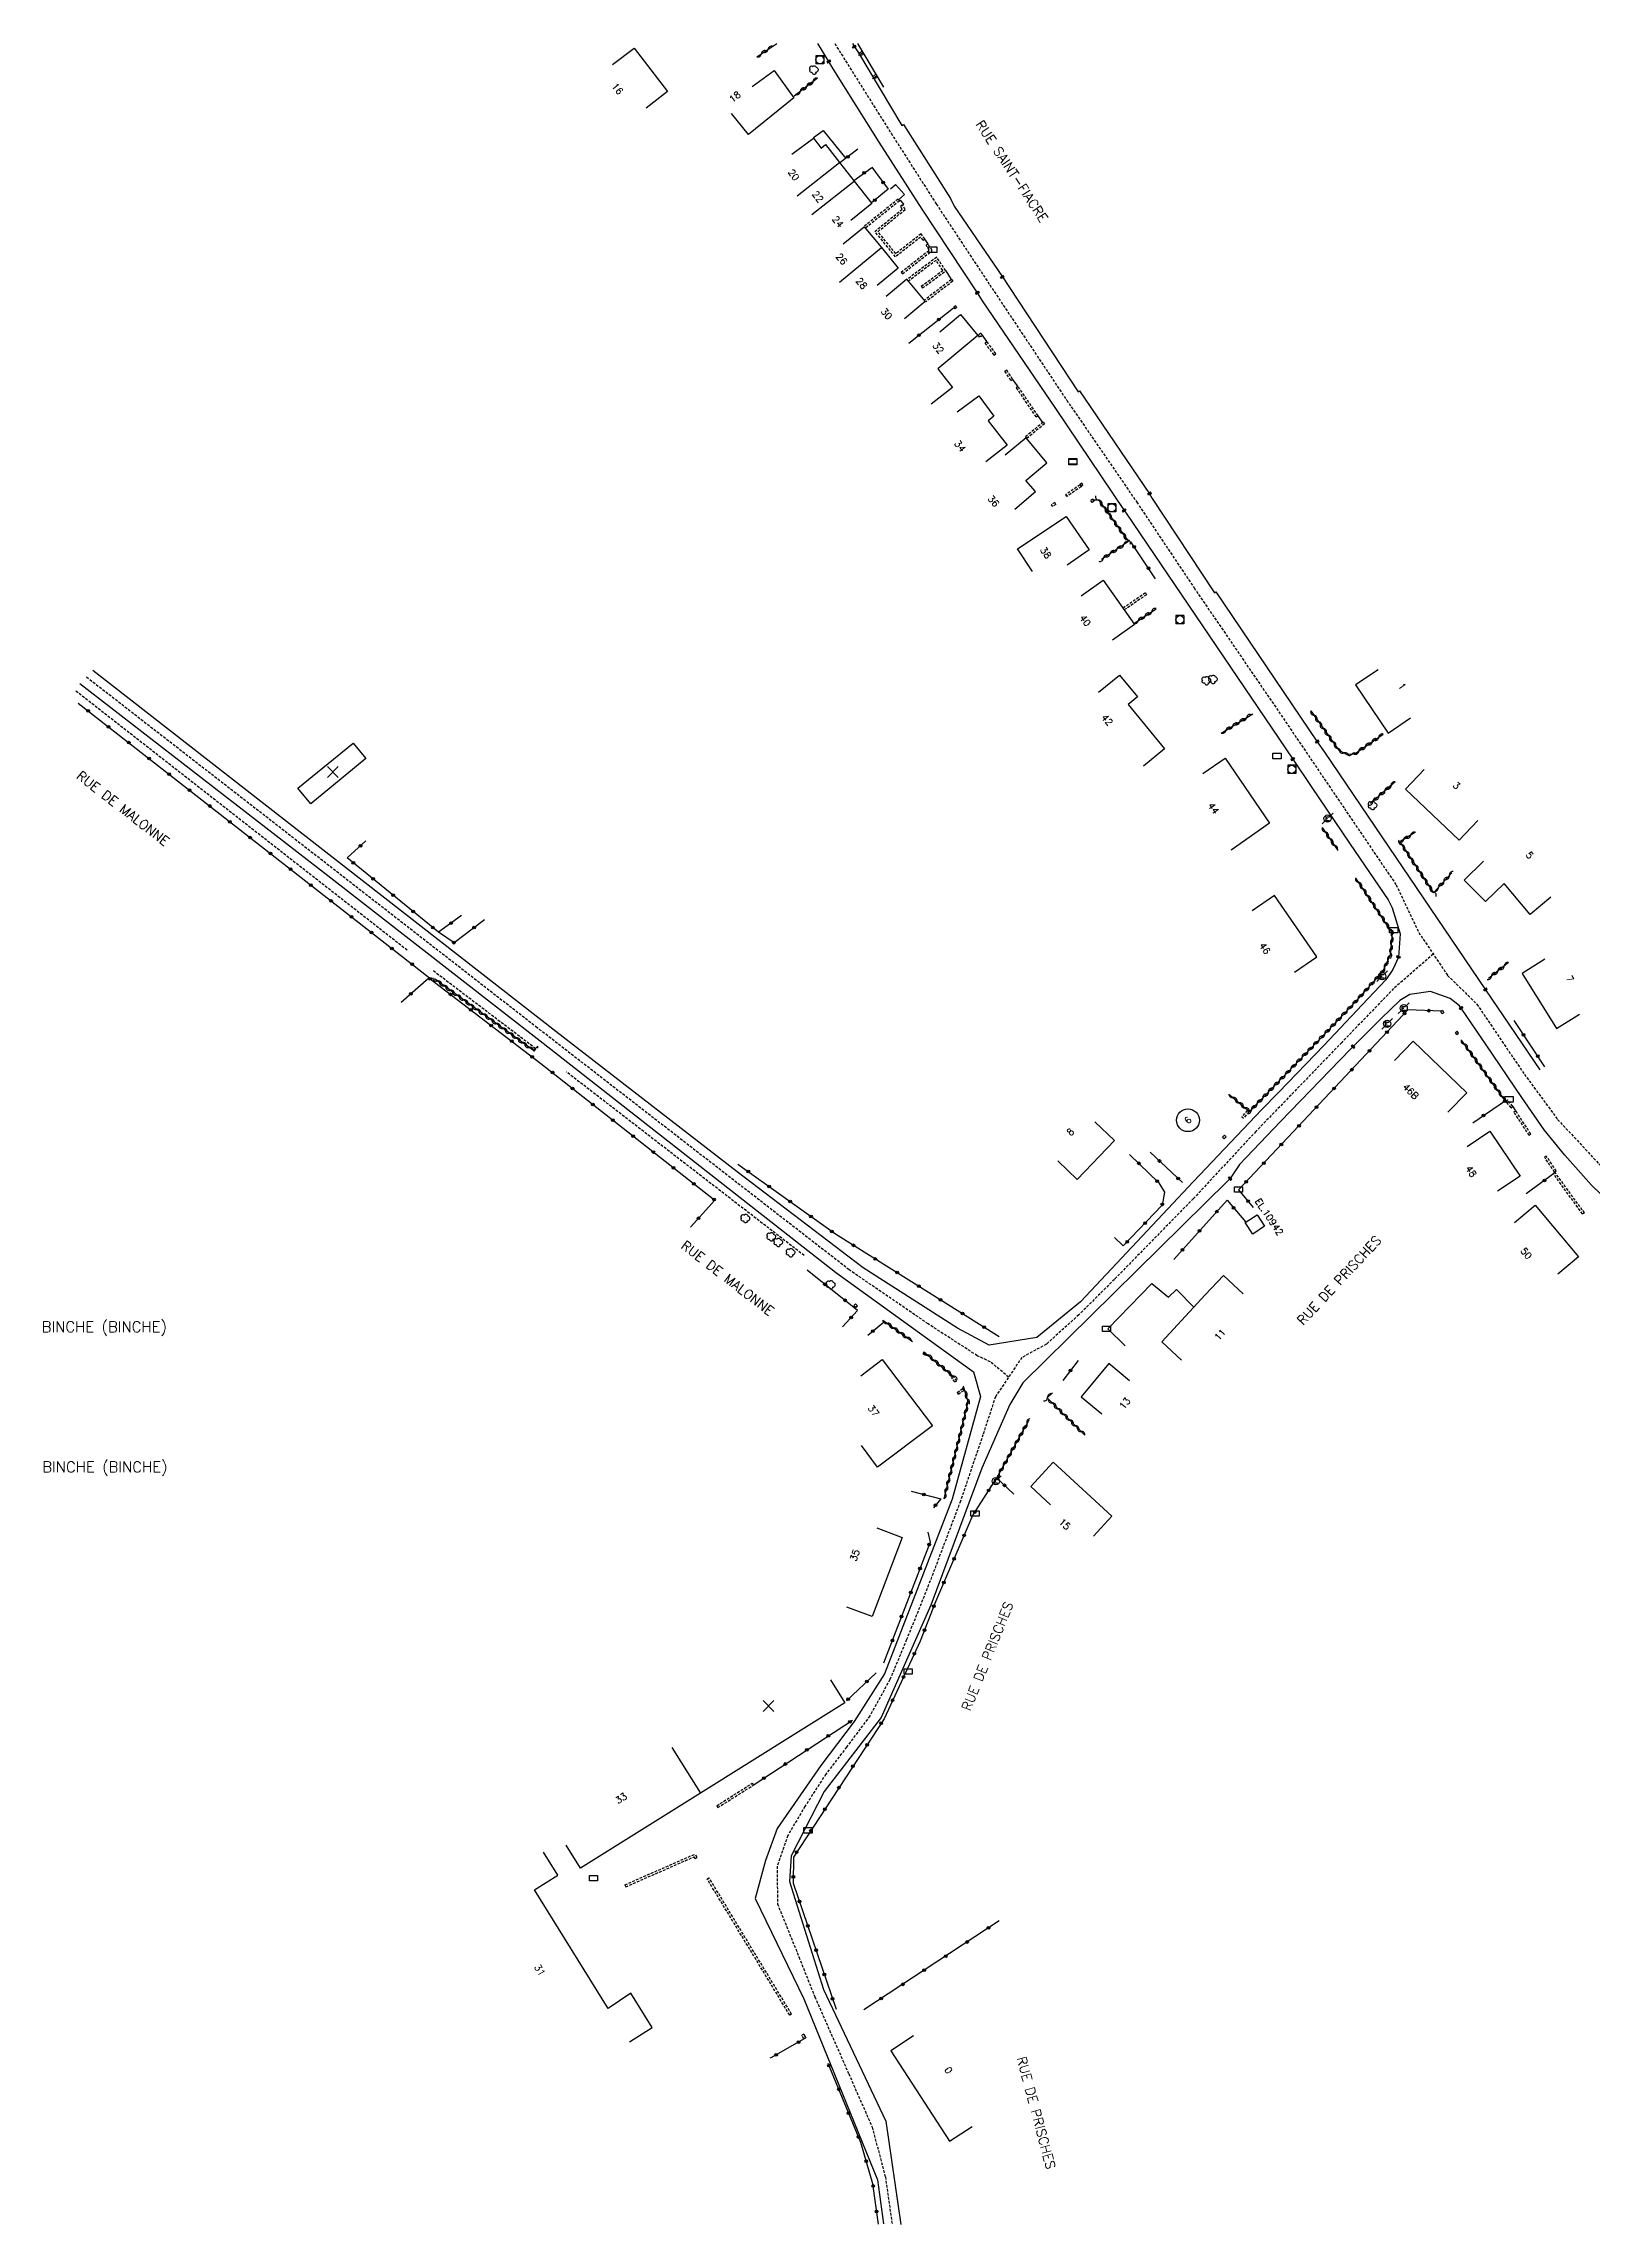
# Model space of a CAD drawing. Header units: millimetres. Extents: x 137000 to 138001, y 120999 to 122000.
# Drawn here: x 137012.8 to 137299.1, y 121596.8 to 122000 of the extents above; entities that cross this region are included whole.
import ezdxf
from ezdxf.enums import TextEntityAlignment as Align

# ---------------------------------------------------------------- set-up
doc = ezdxf.new("R2010")
doc.units = ezdxf.units.MM
doc.linetypes.add('DASHED', pattern=[0.75, 0.5, -0.25])
doc.layers.get('0').update_dxf_attribs({"linetype": 'CONTINUOUS'})
for name, color, linetype in [('W0001', 6, 'DASHED'), ('W0008', 7, 'CONTINUOUS'), ('W0100', 7, 'CONTINUOUS'), ('W0105', 7, 'CONTINUOUS'), ('W0112', 1, 'DASHED'), ('W0211', 2, 'CONTINUOUS'), ('W0220', 5, 'DASHED'), ('W0300', 7, 'CONTINUOUS'), ('W0310', 3, 'CONTINUOUS'), ('W0322', 7, 'CONTINUOUS'), ('W0400', 7, 'CONTINUOUS'), ('W0420', 7, 'CONTINUOUS'), ('W0471', 7, 'CONTINUOUS'), ('W0980', 7, 'CONTINUOUS'), ('W0984', 7, 'CONTINUOUS'), ('W0989', 7, 'CONTINUOUS'), ('W0991', 7, 'CONTINUOUS'), ('W1102', 7, 'CONTINUOUS'), ('W1471', 7, 'CONTINUOUS')]:
    doc.layers.add(name, color=color, linetype=linetype)
doc.styles.get("Standard").update_dxf_attribs({"font": 'romans.shx', "width": 0.85})

# ---------------------------------------------------------------- blocks, each defined once
blk = doc.blocks.new('T1471')
at = {"color": 0, "linetype": 'Continuous', "flags": 128}
blk.add_lwpolyline([(-0.75, -0.5), (-0.75, 0.5), (0.75, 0.5), (0.75, -0.5), (-0.75, -0.5)], dxfattribs=at)
blk = doc.blocks.new('t991o')
at = {"color": 0, "linetype": 'Continuous'}
for p, q in [((-1, 1), (1, -1)), ((-1, -1), (1, 1))]:
    blk.add_line(p, q, dxfattribs=at)
blk = doc.blocks.new('T471')
for p, q in [((-0.333334, 0.333334), (-0.333334, -0.333334)), ((-0.333334, 0.333334), (0.333334, 0.333334)), ((-0.333334, 0), (0, 0)), ((0.500001, 0.500001), (1.000002, 1.000002)), ((-0.500001, -0.500001), (-1.000002, -1.000002)), ((-0.333334, -0.333334), (0.333334, -0.333334))]:
    blk.add_line(p, q)
blk.add_ellipse((0, 0), major_axis=(0.471405, 0.471405), ratio=1, start_param=5.4977871438, end_param=11.780972451)
blk = doc.blocks.new('T300')
for p, q in [((-0.8, 0.51), (-0.86, 0.34)), ((-0.86, 0.34), (-0.86, 0.17)), ((-0.86, 0.17), (-0.74, 0.06)), ((-0.69, 0.63), (-0.8, 0.51)), ((-0.8, -0.06), (-0.74, 0.06)), ((-0.74, 0.06), (-0.69, 0.11)), ((-0.57, 0.69), (-0.69, 0.63)), ((-0.46, 0.69), (-0.57, 0.69)), ((-0.29, 0.63), (-0.46, 0.69)), ((-0.29, 0.63), (-0.17, 0.74)), ((-0.23, 0.57), (-0.29, 0.63)), ((-0.17, 0.74), (-0.06, 0.8)), ((-0.06, 0.8), (0.06, 0.8)), ((0.06, 0.8), (0.23, 0.74)), ((0.23, 0.74), (0.34, 0.63)), ((0.34, 0.63), (0.4, 0.51)), ((0.46, 0.46), (0.34, 0.46)), ((0.4, 0.51), (0.4, 0.46)), ((0.57, 0.4), (0.46, 0.46)), ((0.57, 0.4), (0.69, 0.29)), ((0.69, 0.29), (0.74, 0.17)), ((0.74, 0.06), (0.69, -0.17)), ((0.74, 0.17), (0.74, 0.06)), ((-0.8, -0.17), (-0.8, -0.06)), ((-0.8, -0.23), (-0.8, -0.17)), ((-0.74, -0.34), (-0.8, -0.23)), ((-0.69, -0.4), (-0.74, -0.34)), ((-0.51, -0.46), (-0.69, -0.4)), ((-0.4, -0.46), (-0.51, -0.46)), ((-0.4, -0.46), (-0.34, -0.46)), ((-0.34, -0.46), (-0.34, -0.4)), ((-0.34, -0.51), (-0.34, -0.46)), ((-0.29, -0.63), (-0.34, -0.51)), ((-0.17, -0.74), (-0.29, -0.63)), ((-0.06, -0.8), (-0.17, -0.74)), ((0.06, -0.8), (-0.06, -0.8)), ((0.17, -0.74), (0.06, -0.8)), ((0.23, -0.69), (0.17, -0.74)), ((0.29, -0.46), (0.23, -0.46)), ((0.29, -0.63), (0.23, -0.69)), ((0.46, -0.4), (0.29, -0.46)), ((0.34, -0.51), (0.29, -0.63)), ((0.34, -0.51), (0.34, -0.46)), ((0.57, -0.34), (0.46, -0.4)), ((0.63, -0.29), (0.57, -0.34)), ((0.69, -0.17), (0.63, -0.29))]:
    blk.add_line(p, q)
blk = doc.blocks.new('T400')
for p, q in [((-0.15, 0.3), (0.15, 0.3)), ((-0.15, -0.25), (-0.15, 0.3)), ((-0.15, 0.15), (0.15, 0.15)), ((-0.15, 0), (0.15, 0)), ((0.15, 0.3), (0.15, -0.25)), ((-0.15, -0.15), (0.15, -0.15)), ((-0.15, -0.25), (-0.15, -0.3)), ((-0.15, -0.3), (0.15, -0.3)), ((0.15, -0.3), (0.15, -0.25))]:
    blk.add_line(p, q)
blk = doc.blocks.new('T420')
for p, q in [((0.75, 0.75), (-0.75, 0.75)), ((-0.75, 0.75), (-0.75, -0.75)), ((0.75, 0.75), (0.75, -0.75)), ((0.75, -0.75), (-0.75, -0.75))]:
    blk.add_line(p, q)
blk.add_ellipse((0, 0), major_axis=(-0.53, 0.53), ratio=1, start_param=3.926991, end_param=10.210176)
blk = doc.blocks.new('t322o')
at = {"color": 0, "linetype": 'Continuous'}
for radius in [0.25, 0.15]:
    blk.add_circle((0, 0), radius, dxfattribs=at)
blk = doc.blocks.new('t310o')
at = {"color": 0, "linetype": 'Continuous'}
for centre, start, end in [((-0.5, 0.38), 216.8699, 323.1304), ((0.5, -0.37), 36.8699, 143.1303)]:
    blk.add_arc(centre, 0.625, start, end, dxfattribs=at)
blk = doc.blocks.new('t211o')
at = {"color": 0, "linetype": 'Continuous'}
for p, q in [((-0.29, 0.5), (-0.29, 0)), ((0, 1), (0, 0)), ((0.29, 0.5), (0.29, 0))]:
    blk.add_line(p, q, dxfattribs=at)

msp = doc.modelspace()

# ---------------------------------------------------------------- linework, layer by layer
at = {"layer": 'W0001'}
for points in [[(137159.03, 122000), (137161.02, 121996.81), (137169.44, 121983.42), (137177.79, 121970.35), (137187.68, 121955.39), (137201.9, 121934.07), (137214.85, 121915.24), (137225.44, 121899.39), (137241.95, 121875.25), (137253.23, 121858.59), (137262.8, 121844.47), (137266.99, 121835.65), (137272.32, 121827.72), (137277.73, 121822.41), (137286.5, 121809.45), (137292.66, 121801.09), (137300.3, 121792.88), (137307.89, 121784.76)], [(137191.16, 121753.45), (137187.8, 121756.28), (137185.37, 121757.41), (137176.27, 121763.3), (137161.67, 121773.31), (137104.01, 121818.05), (137059.58, 121852.63), (137020.65, 121882.89)], [(137269.66, 121831.68), (137262.34, 121825.28), (137252.74, 121815.33), (137236.89, 121798.89), (137225.31, 121786.46), (137210.71, 121771.53), (137204.15, 121764.97), (137198.14, 121759.56), (137193.61, 121757.07), (137188.71, 121749.83), (137186.42, 121742.8), (137182.25, 121730.53), (137176.38, 121715.04), (137172.3, 121704.92), (137169.21, 121697.52), (137165.51, 121690.81), (137161.19, 121685.05), (137157.37, 121680.04), (137153.5, 121674.08), (137150.33, 121668.68), (137148.38, 121663.02), (137148.42, 121656.09), (137152.4, 121646.25), (137155.33, 121638.88), (137161.6, 121624.66), (137165.93, 121614.8), (137168.37, 121605.61), (137169.62, 121596.86)]]:
    msp.add_lwpolyline(points, dxfattribs=at)
at = {"layer": 'W0008'}
for points in [[(137155.82, 122000), (137157.88, 121996.7), (137158.64, 121995.34), (137167.16, 121981.77), (137175.14, 121969.37), (137185.36, 121953.92), (137186.28, 121952.47), (137199.8, 121932.52), (137212.5, 121913.68), (137212.9, 121913.17), (137243.69, 121867.72), (137247.12, 121862.63), (137254.31, 121852.01), (137261.34, 121841.69), (137262.09, 121840.25), (137263.54, 121835.44), (137263.21, 121831.12), (137262.16, 121828.79)], [(137162.28, 122000), (137162.64, 121999.43), (137163.4, 121998.28), (137171.41, 121984.87), (137171.72, 121985.06), (137180.43, 121971.34), (137181.08, 121969.94), (137190.01, 121956.86), (137191.35, 121954.94), (137204.01, 121935.62), (137204.29, 121935.79), (137217.21, 121916.79), (137217.7, 121915.89), (137229.23, 121898.48), (137229.48, 121898.63), (137248.22, 121870.94), (137249.56, 121869.01), (137258.86, 121855.23), (137279.32, 121825.08), (137289.35, 121810.25)], [(137019.45, 121881.69), (137065.28, 121846.19), (137105.14, 121815.21), (137159.18, 121772.85), (137184.69, 121754.44), (137185.99, 121749.86), (137180.71, 121730.87), (137168.23, 121698.57), (137162.62, 121689.79), (137156.44, 121681.68), (137148.37, 121669.99), (137146.22, 121664.07), (137144.29, 121657.06), (137153.31, 121638.5), (137166.94, 121605.04), (137168.01, 121596.91)], [(137262.16, 121828.79), (137260.87, 121826.89), (137256.55, 121822.31), (137249.5, 121814.81), (137241.06, 121806.1), (137237.89, 121802.89), (137225.34, 121789.63), (137204.42, 121767.39), (137196.36, 121760.8), (137187.58, 121759.37), (137181.7, 121762.49), (137164.25, 121773.64), (137140.96, 121791.43), (137107.43, 121817.36), (137021.84, 121884.09)], [(137302.45, 121785.58), (137298.9, 121788.96), (137294.01, 121794.48), (137290.18, 121799.16), (137286.01, 121805.15), (137279.46, 121814.86), (137274.81, 121821.69), (137274.5, 121822.09), (137272.77, 121823.47), (137269.14, 121824.75), (137265.33, 121824.22), (137263.49, 121823.11), (137260.02, 121819.76), (137254.83, 121814.58), (137254.3, 121814.03), (137241.45, 121800.74), (137233.87, 121792.76), (137232.11, 121790.16), (137231.7, 121789.73), (137193.79, 121752.4), (137191.37, 121748.42), (137186.2, 121736.61), (137176.76, 121711.29), (137167.62, 121690.5), (137157.04, 121676.85), (137150.98, 121664.93), (137150.65, 121660.18), (137156.92, 121640.26), (137168.46, 121615.89), (137171.24, 121596.81)]]:
    msp.add_lwpolyline(points, dxfattribs=at)
at = {"layer": 'W0100'}
for points in [[(137117.95, 121996.13), (137121.91, 121999.18), (137128.11, 121991.13), (137124.16, 121988.08)], [(137143.75, 121992.08), (137147.8, 121995.01), (137151.45, 121989.97), (137143.06, 121983.2), (137139.92, 121987.09)], [(137151.09, 121979.53), (137155.1, 121982.52), (137156.48, 121980.68), (137157.29, 121981.32), (137159.9, 121978.04), (137162.62, 121974.57), (137162.62, 121974.57), (137165.9, 121970.42), (137161.98, 121967.32)], [(137160.58, 121962.97), (137164.43, 121966.15), (137167.63, 121962.28), (137170.74, 121958.46), (137166.86, 121955.3)], [(137171.94, 121949.18), (137175.76, 121952.41), (137172.34, 121956.45), (137168.52, 121953.22)], [(137178.42, 121946.74), (137182.29, 121949.91), (137185.45, 121946.05), (137178.06, 121939.88), (137180.78, 121936.41), (137176.84, 121933.32)], [(137181.62, 121931.94), (137185.65, 121934.9), (137188.42, 121931.14), (137187.4, 121930.28), (137190.92, 121925.75), (137186.97, 121922.68)], [(137192.32, 121913.92), (137196.1, 121917.19), (137194.36, 121919.2), (137198.22, 121922.49), (137194.38, 121927.12), (137190.54, 121923.93)], [(137195.55, 121902.43), (137192.79, 121906.6), (137201.77, 121912.55), (137206.07, 121906.43), (137201.98, 121903.56)], [(137204.56, 121897.92), (137208.64, 121900.8), (137214.45, 121892.59), (137210.36, 121889.71)], [(137207.79, 121880.08), (137211.64, 121883.26), (137214.97, 121879.22), (137213.24, 121877.8), (137219.98, 121869.62), (137216.12, 121866.44)], [(137259.45, 121884.25), (137255.3, 121881.45), (137261.3, 121872.54), (137265.45, 121875.34)], [(137062.14, 121859.43), (137059.74, 121862.35), (137069.96, 121870.67), (137072.3, 121867.8), (137062.14, 121859.43)], [(137227.07, 121865.03), (137231.19, 121867.86), (137239.39, 121855.89), (137232.28, 121850.88)], [(137267.99, 121865.78), (137264.54, 121862.16), (137274.43, 121852.74), (137277.88, 121856.35)], [(137291.39, 121842.18), (137287.55, 121838.98), (137282.75, 121844.72), (137279.34, 121841.37), (137275.4, 121845.31), (137278.94, 121848.85)], [(137244.02, 121828.31), (137248.14, 121831.15), (137240.32, 121842.49), (137236.2, 121839.65)], [(137290.3, 121830.72), (137286.07, 121828.06), (137292.45, 121817.91), (137296.68, 121820.57)], [(137262.48, 121811.99), (137265.96, 121815.58), (137275.84, 121806.01), (137272.36, 121802.42)], [(137207.11, 121800.65), (137210.73, 121797.2), (137203.85, 121790), (137200.24, 121793.45)], [(137275.96, 121796.12), (137280.11, 121798.91), (137285.7, 121790.63), (137281.55, 121787.83)], [(137284.69, 121782.04), (137288.52, 121785.25), (137296.53, 121775.68), (137292.7, 121772.47)], [(137236.3, 121779.9), (137234.88, 121782.03), (137237.14, 121783.47), (137238.48, 121781.36), (137236.3, 121779.9)], [(137234.54, 121768.85), (137230.88, 121772.26), (137227.52, 121768.65), (137219.48, 121760.01), (137223.14, 121756.6)], [(137163.82, 121753.67), (137167.8, 121756.69), (137177.07, 121744.47), (137166.95, 121736.83), (137163.94, 121740.82)], [(137213.51, 121752.77), (137209.67, 121755.97), (137204.57, 121749.84), (137208.41, 121746.64)], [(137206.84, 121724.08), (137210.23, 121727.75), (137199.42, 121737.76), (137195.24, 121733.25), (137198.91, 121729.85)], [(137166.82, 121725.6), (137171.49, 121723.82), (137165.91, 121709.17), (137161.24, 121710.95)], [(137158.21, 121697.48), (137160.86, 121693.25), (137134.21, 121676.51), (137112.04, 121662.65), (137109.39, 121666.89)], [(137121.05, 121630.58), (137125.29, 121633.23), (137121.32, 121639.58), (137117.12, 121636.72), (137103.52, 121658.68), (137107.82, 121661.37), (137105.17, 121665.61)], [(137173.56, 121631.64), (137169.36, 121628.92), (137180.22, 121612.18), (137184.42, 121614.9)]]:
    msp.add_lwpolyline(points, dxfattribs=at)
at = {"layer": 'W0105'}
for p, q in [((137165.88, 121977.14), (137166.53, 121976.24)), ((137169.31, 121973.14), (137170.22, 121973.97)), ((137171.9, 121972.11), (137170.22, 121973.97)), ((137170.81, 121971.13), (137171.9, 121972.11)), ((137170.97, 121970.93), (137171.16, 121971.08)), ((137171.76, 121970.32), (137171.16, 121971.08)), ((137171.52, 121970.13), (137171.76, 121970.32)), ((137176.26, 121962.97), (137175.66, 121963.87)), ((137179.57, 121958), (137180.57, 121956.37)), ((137187.13, 121944.92), (137186.34, 121946.07)), ((137192.89, 121936.66), (137191.89, 121937.96)), ((137197.45, 121930.01), (137196.61, 121931.2)), ((137284.9, 121802.69), (137284.35, 121803.52)), ((137225.39, 121766.36), (137222.2, 121769.64)), ((137212.71, 121759.26), (137209.49, 121762.4))]:
    msp.add_line(p, q, dxfattribs=at)
for points in [[(137155.08, 121982.62), (137156.88, 121983.91), (137161.04, 121978.77)], [(137209.49, 121762.4), (137217.63, 121770.74), (137220.73, 121768.21), (137222.2, 121769.64)]]:
    msp.add_lwpolyline(points, dxfattribs=at)
at = {"layer": 'W0112'}
for p, q in [((137170.73, 121971.24), (137164.42, 121966.17)), ((137170.98, 121970.93), (137164.67, 121965.86)), ((137170.73, 121971.24), (137170.98, 121970.93)), ((137175.34, 121963.64), (137175.66, 121963.88)), ((137176.13, 121962.41), (137176.16, 121962.43)), ((137171.3, 121957.75), (137171.54, 121957.44)), ((137175.02, 121955.14), (137179, 121958.08)), ((137175.26, 121954.82), (137179.54, 121957.98)), ((137175.02, 121955.14), (137175.26, 121954.82)), ((137180.59, 121956.38), (137175.61, 121952.59)), ((137180.83, 121956.06), (137175.83, 121952.25)), ((137180.59, 121956.38), (137180.83, 121956.06)), ((137175.72, 121952.38), (137175.83, 121952.25)), ((137181.29, 121950.94), (137181.05, 121951.25)), ((137181.58, 121951.21), (137181.29, 121950.94)), ((137185.47, 121946.08), (137185.69, 121945.74)), ((137186.03, 121945.83), (137186.34, 121946.07)), ((137186.81, 121944.68), (137187.14, 121944.92)), ((137188.47, 121942.42), (137186.81, 121944.68)), ((137188.79, 121942.66), (137187.14, 121944.92)), ((137188.47, 121942.42), (137188.79, 121942.66)), ((137190.46, 121939.46), (137190.8, 121939.67)), ((137191.57, 121937.74), (137190.46, 121939.46)), ((137191.9, 121937.95), (137190.8, 121939.67)), ((137191.57, 121937.74), (137191.9, 121937.95)), ((137192.55, 121936.44), (137192.88, 121936.66)), ((137196.27, 121930.97), (137192.55, 121936.44)), ((137196.6, 121931.19), (137192.88, 121936.66)), ((137197.55, 121930.03), (137194.27, 121927.29)), ((137197.8, 121929.72), (137194.52, 121926.99)), ((137196.27, 121930.97), (137196.6, 121931.19)), ((137197.55, 121930.03), (137197.8, 121929.72)), ((137194.27, 121927.29), (137194.52, 121926.99)), ((137204.36, 121918.41), (137201.68, 121916.6)), ((137204.58, 121918.08), (137201.9, 121916.27)), ((137204.3, 121918.49), (137204.54, 121918.16)), ((137204.36, 121918.41), (137204.58, 121918.08)), ((137204.58, 121918.18), (137204.91, 121918.4)), ((137199.04, 121914.74), (137199.26, 121914.41)), ((137199.86, 121914.81), (137199.26, 121914.41)), ((137201.68, 121916.6), (137201.9, 121916.27)), ((137206.58, 121915.15), (137206.35, 121915.54)), ((137206.96, 121915.39), (137206.58, 121915.15)), ((137216.44, 121898.44), (137212.31, 121895.62)), ((137216.66, 121898.11), (137212.54, 121895.29)), ((137216.44, 121898.44), (137216.66, 121898.11)), ((137271.06, 121821.13), (137271.43, 121821.28)), ((137271.24, 121820.65), (137271.06, 121821.13)), ((137271.62, 121820.79), (137271.24, 121820.65)), ((137271.62, 121820.79), (137271.43, 121821.28)), ((137273.78, 121817.16), (137274.1, 121817.4)), ((137274.02, 121816.83), (137273.78, 121817.16)), ((137274.02, 121816.83), (137274.35, 121817.07)), ((137274.35, 121817.07), (137274.1, 121817.4)), ((137103.32, 121813.77), (137104.04, 121814.6)), ((137103.45, 121813.7), (137103.32, 121813.77)), ((137283.07, 121804.48), (137283.39, 121804.73)), ((137284.04, 121803.26), (137283.07, 121804.48)), ((137284.35, 121803.51), (137283.39, 121804.73)), ((137235.28, 121802.75), (137234.28, 121801.59)), ((137234.28, 121801.59), (137234.58, 121801.33)), ((137235.58, 121802.49), (137234.58, 121801.33)), ((137235.28, 121802.75), (137235.58, 121802.49)), ((137284.04, 121803.26), (137284.35, 121803.51)), ((137284.57, 121802.48), (137284.9, 121802.7)), ((137287.39, 121798.14), (137284.57, 121802.48)), ((137231.04, 121798.17), (137230.7, 121797.78)), ((137231.01, 121797.52), (137230.7, 121797.78)), ((137231.35, 121797.91), (137231.01, 121797.52)), ((137231.04, 121798.17), (137231.35, 121797.91)), ((137290.22, 121794.16), (137290.39, 121793.8)), ((137291.83, 121791.1), (137292.15, 121791.33)), ((137297.24, 121783.62), (137291.83, 121791.1)), ((137292.08, 121791.35), (137292.41, 121791.57)), ((137297.22, 121784.34), (137292.15, 121791.33)), ((137162.57, 121766.7), (137162.83, 121767)), ((137162.57, 121766.7), (137162.96, 121766.34)), ((137162.83, 121767), (137163.23, 121766.64)), ((137162.96, 121766.34), (137163.23, 121766.64)), ((137175.5, 121758.12), (137175.31, 121757.78)), ((137175.31, 121757.78), (137175.68, 121757.57)), ((137175.5, 121758.12), (137175.88, 121757.91)), ((137175.68, 121757.57), (137175.88, 121757.91)), ((137180.95, 121753.57), (137180.63, 121753.32)), ((137181.23, 121752.57), (137180.63, 121753.32)), ((137181.64, 121750.64), (137182.66, 121751.34)), ((137181.64, 121750.64), (137181.86, 121750.31)), ((137181.86, 121750.31), (137182.88, 121751.01)), ((137182.66, 121751.34), (137182.88, 121751.01)), ((137137.2, 121674.21), (137143.76, 121678.37)), ((137137.41, 121673.88), (137143.97, 121678.03)), ((137143.76, 121678.37), (137143.97, 121678.03)), ((137137.2, 121674.21), (137137.41, 121673.88)), ((137120.24, 121659.6), (137133.19, 121665.28)), ((137120.4, 121659.23), (137133.03, 121664.77)), ((137133.24, 121664.44), (137133.03, 121664.77)), ((137133.58, 121664.65), (137133.19, 121665.28)), ((137133.24, 121664.44), (137133.58, 121664.65)), ((137120.24, 121659.6), (137120.4, 121659.23)), ((137135.41, 121660.71), (137135.76, 121660.91)), ((137150.69, 121635.47), (137135.41, 121660.71)), ((137151.03, 121635.68), (137135.76, 121660.91)), ((137151.03, 121635.68), (137150.69, 121635.47)), ((137153.33, 121631.09), (137152.91, 121631.79)), ((137153.7, 121631.28), (137153.33, 121631.09))]:
    msp.add_line(p, q, dxfattribs=at)
for points in [[(137175.34, 121963.64), (137174.9, 121964.24), (137170.26, 121960.59), (137166.43, 121965.28), (137171.51, 121969.4), (137171.17, 121969.93)], [(137175.66, 121963.88), (137174.98, 121964.81), (137170.32, 121961.15), (137166.99, 121965.23), (137172.03, 121969.31), (137171.5, 121970.16), (137171.17, 121969.93)], [(137171.3, 121957.75), (137176.48, 121961.83), (137175.93, 121962.75)], [(137171.54, 121957.44), (137177.01, 121961.73), (137176.26, 121962.97), (137175.93, 121962.75)], [(137179.54, 121957.98), (137177.86, 121960.51), (137172.39, 121956.39)], [(137179, 121958.08), (137177.76, 121959.93), (137172.65, 121956.09)], [(137181.58, 121951.21), (137181.35, 121951.52), (137181.05, 121951.25)], [(137186.34, 121946.07), (137186.05, 121946.45), (137185.47, 121946.08)], [(137186.03, 121945.83), (137185.96, 121945.91), (137185.69, 121945.74)], [(137204.91, 121918.4), (137204.67, 121918.75), (137204.3, 121918.49)], [(137204.58, 121918.18), (137204.57, 121918.19), (137204.54, 121918.16)], [(137199.86, 121914.81), (137199.68, 121915.17), (137199.04, 121914.74)], [(137206.96, 121915.39), (137206.74, 121915.79), (137206.35, 121915.54)], [(137103.45, 121813.7), (137104.17, 121814.53), (137104.04, 121814.6)], [(137287.39, 121798.14), (137287.69, 121798.41), (137284.9, 121802.7)], [(137292.41, 121791.57), (137290.56, 121794.32), (137290.22, 121794.16)], [(137292.08, 121791.35), (137290.42, 121793.81), (137290.39, 121793.8)], [(137297.24, 121783.62), (137297.65, 121783.88), (137297.26, 121784.29)], [(137181.23, 121752.57), (137181.6, 121752.74), (137180.95, 121753.57)], [(137153.7, 121631.28), (137153.29, 121631.97), (137152.91, 121631.79)]]:
    msp.add_lwpolyline(points, dxfattribs=at)
at = {"layer": 'W0211'}
msp.add_line((137168.12, 121991.95), (137163.26, 122000), dxfattribs=at)
at = {"layer": 'W0220'}
for p, q in [((137079.97, 121832.38), (137018.65, 121880.35)), ((137103.73, 121814.18), (137084.69, 121828.65)), ((137153.37, 121775.92), (137109.39, 121809.9))]:
    msp.add_line(p, q, dxfattribs=at)
at = {"layer": 'W0310'}
for p, q in [((137144.62, 121997.56), (137148.3, 122000)), ((137155.82, 121993.62), (137151.49, 121990.31)), ((137214.28, 121892.79), (137218.44, 121895.53)), ((137230.47, 121872.53), (137236.28, 121876.08)), ((137262.61, 121863.5), (137258.07, 121859.51)), ((137249.13, 121855.06), (137252.03, 121850.82)), ((137283.57, 121830.09), (137279.89, 121827.18)), ((137103.34, 121813.83), (137085.01, 121827.07)), ((137283.03, 121804.5), (137274.89, 121815.74)), ((137167.89, 121763.96), (137173.4, 121760.03)), ((137175.5, 121758.12), (137180.95, 121753.57)), ((137188.96, 121734.82), (137194.97, 121745.56))]:
    msp.add_line(p, q, dxfattribs=at)
for points in [[(137206.86, 121915.64), (137207.78, 121915.65), (137213.32, 121907.93), (137208.35, 121904.65)], [(137247.02, 121876.63), (137252.12, 121869.45), (137253.44, 121868.68), (137255.03, 121868.6), (137260.39, 121872.31)], [(137266.35, 121854.18), (137263.47, 121852.42), (137269.7, 121843.01), (137273.07, 121846.66)], [(137231.87, 121805.78), (137235.71, 121802.55), (137248.61, 121815.88), (137255.15, 121822.72), (137260.36, 121828.46), (137261.77, 121831.52), (137262.14, 121835.56), (137255.37, 121845.69)], [(137179.22, 121730.98), (137183.7, 121748.91), (137182.91, 121751.52)], [(137205.27, 121742.71), (137198.26, 121749.63), (137199.29, 121750.53)]]:
    msp.add_lwpolyline(points, dxfattribs=at)
at = {"layer": 'W0322'}
for p, q in [((137163.31, 121980.49), (137159.98, 121977.97)), ((137162.56, 121974.69), (137165.86, 121977.12)), ((137172.69, 121944.59), (137180.97, 121951.15)), ((137218.34, 121901.07), (137213.75, 121907.9)), ((137019.15, 121878.08), (137084.08, 121827.28)), ((137090.02, 121838.81), (137085.78, 121835.72)), ((137290.29, 121810.84), (137284.59, 121819.36)), ((137276.98, 121800.48), (137283.04, 121804.61)), ((137217.32, 121795.03), (137223.31, 121789.43)), ((137292.15, 121791.22), (137286.84, 121787.32)), ((137167.9, 121763.44), (137165.11, 121761.15)), ((137204.04, 121756.55), (137201.2, 121752.85)), ((137166.67, 121698.79), (137161.17, 121693.61)), ((137143.92, 121678.03), (137162.27, 121690.04)), ((137189.44, 121652.94), (137164.41, 121636.46))]:
    msp.add_line(p, q, dxfattribs=at)
for points in [[(137166.53, 121976.24), (137168.89, 121973.07), (137165.82, 121970.57)], [(137094.26, 121838.02), (137088.66, 121833.74), (137085.78, 121835.72), (137068.9, 121849.47), (137072.35, 121852.58)], [(137078.84, 121822.76), (137083.99, 121827.28), (137104.7, 121811.42), (137127.64, 121793.36), (137136.88, 121786.15), (137132.32, 121781.16)], [(137271.2, 121821.13), (137264.97, 121821.34), (137243.79, 121798.81), (137233.67, 121788.1), (137236.4, 121784.83)], [(137141.11, 121792.83), (137159.14, 121779.92), (137189.43, 121760.96)], [(137213.51, 121794.63), (137218.96, 121789.38), (137220, 121787.65), (137219.54, 121785.23), (137212.36, 121777.72), (137210.76, 121779.25)], [(137221.69, 121775.22), (137231.55, 121786.19), (137235, 121782.11)], [(137160.44, 121762.73), (137163.24, 121765.8), (137153.91, 121773.24)], [(137192.13, 121731.82), (137188.94, 121734.83), (137184.57, 121727.97), (137177.66, 121711.91), (137174.8, 121704.63), (137168.14, 121690.3), (137151.37, 121664.72), (137151.36, 121659.88), (137159.27, 121636.57)], [(137173.16, 121732.35), (137178.61, 121730.94), (137177.26, 121729.3)], [(137176.24, 121724.81), (137176.65, 121722.93), (137168.05, 121700.57)], [(137153.29, 121631.99), (137153.69, 121631.27), (137147.34, 121627.68), (137147.04, 121627.51)], [(137167.08, 121596.85), (137166.08, 121604.3), (137163.83, 121611.92), (137157.78, 121626.56)]]:
    msp.add_lwpolyline(points, dxfattribs=at)
at = {"layer": 'W1102'}
for p, q in [((137152.04, 121971.86), (137159.9, 121978.04)), ((137154.77, 121968.38), (137162.62, 121974.57)), ((137159.91, 121955.92), (137167.63, 121962.28)), ((137128.91, 121684.99), (137134.21, 121676.51))]:
    msp.add_line(p, q, dxfattribs=at)
msp.add_circle((137224.31, 121800.95), 2.11, dxfattribs=at)

# ---------------------------------------------------------------- block references
at = {"layer": 'W0211', "rotation": 121.1119163237222}
for p in [(137164.24, 121998.37), (137166.83, 121994.09)]:
    msp.add_blockref('t211o', p, dxfattribs=at)
at = {"layer": 'W0300'}
for p in [(137155.21, 121995.12), (137227.77, 121882.2), (137228.97, 121882.45), (137258.47, 121859.11), (137142.54, 121782.76), (137147.31, 121779.38), (137148.59, 121778.36), (137150.9, 121776.44), (137158.32, 121770.51)]:
    msp.add_blockref('T300', p, dxfattribs=at)
at = {"layer": 'W0310'}
for p, rotation in [((137145.45, 121998.11), 33.60008554183936), ((137146.7, 121998.94), 33.60008554183936), ((137155.03, 121993.01), 217.4283831604328), ((137152.64, 121991.19), 217.4283831604328), ((137153.83, 121992.1), 217.4283831604328), ((137207.83, 121915.58), 305.6546683036401), ((137208.7, 121914.37), 305.6546683036401), ((137209.58, 121913.15), 305.6546683036401), ((137210.45, 121911.93), 305.6546683036401), ((137211.32, 121910.71), 305.6546683036401), ((137212.2, 121909.49), 305.6546683036401), ((137213.07, 121908.27), 305.6546683036401), ((137208.67, 121904.86), 213.369431237472), ((137209.92, 121905.68), 213.369431237472), ((137211.17, 121906.51), 213.369431237472), ((137212.42, 121907.33), 213.369431237472), ((137215.12, 121893.34), 33.40295315885972), ((137216.37, 121894.17), 33.40295315885972), ((137217.62, 121894.99), 33.40295315885972), ((137247.6, 121875.81), 305.3517091759959), ((137231.33, 121873.05), 31.38417275554202), ((137232.61, 121873.84), 31.38417275554202), ((137233.89, 121874.62), 31.38417275554202), ((137235.17, 121875.4), 31.38417275554202), ((137248.47, 121874.59), 305.3517091759959), ((137249.33, 121873.37), 305.3517091759959), ((137250.2, 121872.14), 305.3517091759959), ((137259.61, 121871.77), 34.66896475597036), ((137251.07, 121870.92), 305.3517091759959), ((137251.94, 121869.7), 305.3517091759959), ((137253.15, 121868.85), 329.9296793503993), ((137254.6, 121868.62), 357.2650086158033), ((137255.91, 121869.21), 34.66896475597036), ((137257.14, 121870.06), 34.66896475597036), ((137258.38, 121870.92), 34.66896475597036), ((137258.48, 121859.87), 221.2964858971529), ((137259.6, 121860.86), 221.2964858971529), ((137260.73, 121861.85), 221.2964858971529), ((137261.86, 121862.84), 221.2964858971529), ((137249.69, 121854.23), 304.4040215695559), ((137250.54, 121852.99), 304.4040215695559), ((137251.39, 121851.76), 304.4040215695559), ((137263.82, 121851.9), 303.5196494861926), ((137264.22, 121852.87), 211.3803279646274), ((137265.5, 121853.65), 211.3803279646274), ((137264.65, 121850.65), 303.5196494861926), ((137265.48, 121849.4), 303.5196494861926), ((137266.3, 121848.15), 303.5196494861926), ((137255.87, 121844.95), 123.7670997176603), ((137256.7, 121843.7), 123.7670997176603), ((137267.13, 121846.89), 303.5196494861926), ((137267.96, 121845.64), 303.5196494861926), ((137268.79, 121844.39), 303.5196494861926), ((137270.61, 121844), 47.36910506834664), ((137271.63, 121845.1), 47.36910506834664), ((137272.64, 121846.2), 47.36910506834664), ((137257.54, 121842.45), 123.7670997176603), ((137258.37, 121841.2), 123.7670997176603), ((137259.2, 121839.96), 123.7670997176603), ((137269.62, 121843.14), 303.5196494861926), ((137260.04, 121838.71), 123.7670997176603), ((137260.87, 121837.46), 123.7670997176603), ((137261.7, 121836.22), 123.7670997176603), ((137261.8, 121831.86), 84.80057092306832), ((137261.94, 121833.36), 84.80057092306832), ((137262.08, 121834.85), 84.80057092306832), ((137259.83, 121827.88), 47.8057273632782), ((137260.66, 121829.11), 65.24746301345509), ((137261.29, 121830.47), 65.24746301345509), ((137280.43, 121827.61), 218.3734646630265), ((137281.61, 121828.54), 218.3734646630265), ((137282.79, 121829.47), 218.3734646630265), ((137085.51, 121826.71), 144.1507393012334), ((137086.73, 121825.83), 144.1507393012334), ((137087.94, 121824.96), 144.1507393012334), ((137089.16, 121824.08), 144.1507393012334), ((137255.8, 121823.43), 47.8057273632782), ((137256.81, 121824.54), 47.8057273632782), ((137257.82, 121825.66), 47.8057273632782), ((137258.83, 121826.77), 47.8057273632782), ((137090.38, 121823.2), 144.1507393012334), ((137091.59, 121822.32), 144.1507393012334), ((137092.81, 121821.44), 144.1507393012334), ((137094.02, 121820.56), 144.1507393012334), ((137095.24, 121819.68), 144.1507393012334), ((137252.71, 121820.16), 46.27110197875196), ((137253.75, 121821.25), 46.27110197875196), ((137254.79, 121822.33), 46.27110197875196), ((137096.45, 121818.81), 144.1507393012334), ((137097.67, 121817.93), 144.1507393012334), ((137098.89, 121817.05), 144.1507393012334), ((137100.1, 121816.17), 144.1507393012334), ((137248.56, 121815.83), 45.94164009254089), ((137249.6, 121816.91), 46.27110197875196), ((137250.64, 121818), 46.27110197875196), ((137251.67, 121819.08), 46.27110197875196), ((137101.32, 121815.29), 144.1507393012334), ((137102.53, 121814.41), 144.1507393012334), ((137244.39, 121811.52), 45.94164009254089), ((137245.43, 121812.6), 45.94164009254089), ((137246.48, 121813.67), 45.94164009254089), ((137247.52, 121814.75), 45.94164009254089), ((137275.41, 121815.03), 125.8916901999908), ((137276.29, 121813.81), 125.8916901999908), ((137277.16, 121812.6), 125.8916901999908), ((137278.04, 121811.38), 125.8916901999908), ((137240.22, 121807.21), 45.94164009254089), ((137241.26, 121808.28), 45.94164009254089), ((137242.31, 121809.36), 45.94164009254089), ((137243.35, 121810.44), 45.94164009254089), ((137278.92, 121810.17), 125.8916901999908), ((137279.8, 121808.95), 125.8916901999908), ((137280.68, 121807.74), 125.8916901999908), ((137232.64, 121805.14), 319.8874919980461), ((137233.79, 121804.17), 319.8874919980461), ((137234.93, 121803.21), 319.8874919980461), ((137237.09, 121803.97), 45.94164009254089), ((137238.13, 121805.05), 45.94164009254089), ((137239.18, 121806.13), 45.94164009254089), ((137281.56, 121806.52), 125.8916901999908), ((137282.44, 121805.31), 125.8916901999908), ((137236.05, 121802.89), 45.94164009254089), ((137168.7, 121763.38), 324.5321377725293), ((137169.92, 121762.51), 324.5321377725293), ((137171.14, 121761.64), 324.5321377725293), ((137172.36, 121760.77), 324.5321377725293), ((137176.27, 121757.48), 320.1170203679656), ((137177.42, 121756.52), 320.1170203679656), ((137178.57, 121755.56), 320.1170203679656), ((137179.72, 121754.6), 320.1170203679656), ((137180.88, 121753.63), 320.1170203679656), ((137183.12, 121750.85), 106.8846985790785), ((137183.47, 121747.96), 75.96983923003272), ((137183.55, 121749.41), 106.8846985790785), ((137198.36, 121749.73), 41.23316116938832), ((137199.22, 121748.68), 135.3699639507099), ((137200.29, 121747.62), 135.3699639507099), ((137182.38, 121743.6), 75.96983923003272), ((137182.74, 121745.05), 75.96983923003272), ((137183.1, 121746.51), 75.96983923003272), ((137193.84, 121743.55), 60.77127726848422), ((137194.57, 121744.86), 60.77127726848422), ((137201.36, 121746.57), 135.3699639507099), ((137202.43, 121745.52), 135.3699639507099), ((137203.49, 121744.46), 135.3699639507099), ((137204.56, 121743.41), 135.3699639507099), ((137181.29, 121739.23), 75.96983923003272), ((137181.65, 121740.68), 75.96983923003272), ((137182.01, 121742.14), 75.96983923003272), ((137191.64, 121739.62), 60.77127726848422), ((137192.38, 121740.93), 60.77127726848422), ((137193.11, 121742.24), 60.77127726848422), ((137180.19, 121734.86), 75.96983923003272), ((137180.56, 121736.32), 75.96983923003272), ((137180.92, 121737.77), 75.96983923003272), ((137189.45, 121735.69), 60.77127726848422), ((137190.18, 121737), 60.77127726848422), ((137190.91, 121738.31), 60.77127726848422), ((137179.47, 121731.95), 75.96983923003272), ((137179.83, 121733.41), 75.96983923003272)]:
    msp.add_blockref('t310o', p, dxfattribs=dict(at, rotation=rotation))
at = {"layer": 'W0322'}
for p, rotation in [((137161.42, 121979.06), 217.116906683743), ((137164.47, 121976.1), 36.42038046511305), ((137167.95, 121974.34), 306.6116826619453), ((137166.42, 121971.07), 219.1345353135997), ((137178.28, 121949.02), 38.3624648952932), ((137174.56, 121946.07), 38.3624648952932), ((137214.36, 121906.98), 123.9216830607193), ((137217.02, 121903.04), 123.9216830607193), ((137021.02, 121876.62), 321.9601377383888), ((137024.77, 121873.69), 321.9601377383888), ((137028.51, 121870.76), 321.9601377383888), ((137032.25, 121867.84), 321.9601377383888), ((137035.99, 121864.91), 321.9601377383888), ((137039.73, 121861.98), 321.9601377383888), ((137043.47, 121859.05), 321.9601377383888), ((137047.21, 121856.13), 321.9601377383888), ((137050.95, 121853.2), 321.9601377383888), ((137054.69, 121850.27), 321.9601377383888), ((137070.02, 121848.56), 140.8250856888156), ((137071.36, 121851.69), 42.14402004049106), ((137058.43, 121847.35), 321.9601377383888), ((137062.17, 121844.42), 321.9601377383888), ((137073.7, 121845.56), 140.8250856888156), ((137065.92, 121841.49), 321.9601377383888), ((137077.38, 121842.56), 140.8250856888156), ((137069.66, 121838.57), 321.9601377383888), ((137081.06, 121839.56), 140.8250856888156), ((137084.74, 121836.56), 140.8250856888156), ((137088.1, 121837.41), 216.0618777793174), ((137092.37, 121836.57), 217.421339315467), ((137073.4, 121835.64), 321.9601377383888), ((137077.14, 121832.71), 321.9601377383888), ((137088.59, 121833.78), 145.4965887232084), ((137080.88, 121829.79), 321.9601377383888), ((137080.63, 121824.33), 41.24184555648529), ((137084.21, 121827.11), 322.5630271887161), ((137087.98, 121824.23), 322.5630271887161), ((137091.75, 121821.34), 322.5630271887161), ((137264.36, 121820.69), 226.7678305478861), ((137268.83, 121821.21), 178.106678064204), ((137095.52, 121818.45), 322.5630271887161), ((137261.11, 121817.23), 226.7678305478861), ((137286.33, 121816.76), 123.8078728176397), ((137099.3, 121815.56), 322.5630271887161), ((137103.07, 121812.68), 322.5630271887161), ((137257.86, 121813.76), 226.7678305478861), ((137288.97, 121812.81), 123.8078728176397), ((137106.82, 121809.76), 321.7826675751108), ((137254.6, 121810.3), 226.7678305478861), ((137110.55, 121806.82), 321.7826675751108), ((137114.28, 121803.88), 321.7826675751108), ((137251.35, 121806.84), 226.7678305478861), ((137282.87, 121804.49), 34.27518354193666), ((137118.01, 121800.94), 321.7826675751108), ((137244.84, 121799.92), 226.7678305478861), ((137248.09, 121803.38), 226.7678305478861), ((137278.94, 121801.82), 34.27518354193666), ((137121.74, 121798.01), 321.7826675751108), ((137241.58, 121796.47), 226.6194753490992), ((137125.48, 121795.07), 321.7826675751108), ((137129.21, 121792.13), 322.0494801565507), ((137215.22, 121792.98), 316.0599475976506), ((137219.06, 121793.41), 316.8837289387067), ((137238.32, 121793.01), 226.6194753490992), ((137132.96, 121789.21), 322.0494801565507), ((137143.04, 121791.45), 324.3913899382794), ((137146.91, 121788.68), 324.3913899382794), ((137218.64, 121789.69), 316.0599475976506), ((137222.52, 121790.16), 316.8837289387067), ((137235.06, 121789.56), 226.6194753490992), ((137290.24, 121789.82), 216.3362269225489), ((137136.7, 121786.29), 322.0494801565507), ((137150.77, 121785.92), 324.3913899382794), ((137219.58, 121785.4), 259.3232102052605), ((137229.63, 121784.05), 48.07474099801232), ((137232.76, 121784.76), 310.1859880274255), ((137235.42, 121786), 309.8625173185465), ((137133.83, 121782.82), 227.5222503760359), ((137154.63, 121783.15), 324.3913899382794), ((137158.49, 121780.38), 324.3913899382794), ((137216.38, 121781.92), 226.2865766136001), ((137226.45, 121780.52), 48.07474099801232), ((137162.49, 121777.82), 327.9541747086409), ((137213.1, 121778.49), 226.2865766136001), ((137223.28, 121776.98), 48.07474099801232), ((137166.52, 121775.3), 327.9541747086409), ((137170.54, 121772.78), 327.9541747086409), ((137157.2, 121770.61), 141.4497368407201), ((137160.92, 121767.65), 141.4497368407201), ((137174.57, 121770.26), 327.9541747086409), ((137178.59, 121767.74), 327.9541747086409), ((137162.04, 121764.49), 47.60477237913184), ((137182.62, 121765.22), 327.9541747086409), ((137166.06, 121761.93), 219.372099108715), ((137186.65, 121762.7), 327.9541747086409), ((137202.6, 121754.67), 232.4418353707366), ((137175.46, 121731.75), 345.5439813201708), ((137187.47, 121732.52), 237.4780798244259), ((137190.4, 121733.45), 136.718378744857), ((137177.66, 121729.79), 230.5509342034308), ((137184.91, 121728.51), 237.4780798244259), ((137182.94, 121724.2), 246.7158584278853), ((137176.48, 121722.51), 248.9799778791817), ((137181.07, 121719.84), 246.7158584278853), ((137174.78, 121718.07), 248.9799778791817), ((137179.19, 121715.48), 246.7158584278853), ((137173.08, 121713.64), 248.9799778791817), ((137177.34, 121711.1), 248.6133790958326), ((137171.37, 121709.21), 248.9799778791817), ((137169.67, 121704.77), 248.9799778791817), ((137175.61, 121706.68), 248.6133790958326), ((137173.73, 121702.32), 245.0436950633903), ((137164.95, 121697.16), 223.2523638810318), ((137171.72, 121698.01), 245.0436950633903), ((137161.49, 121693.9), 223.2523638810318), ((137169.72, 121693.7), 245.0436950633903), ((137157.83, 121687.13), 33.20374536961796), ((137161.8, 121689.73), 33.20374536961796), ((137167.59, 121689.47), 236.7633252795244), ((137153.86, 121684.53), 33.20374536961796), ((137164.99, 121685.49), 236.7633252795244), ((137145.91, 121679.33), 33.20374536961796), ((137149.88, 121681.93), 33.20374536961796), ((137162.38, 121681.52), 236.7633252795244), ((137159.78, 121677.55), 236.7633252795244), ((137157.18, 121673.58), 236.7633252795244), ((137154.57, 121669.6), 236.7633252795244), ((137151.97, 121665.63), 236.7633252795244), ((137151.36, 121661.06), 269.8815388741444), ((137152.51, 121656.5), 288.7374197380517), ((137154.03, 121652), 288.7374197380517), ((137187.46, 121651.64), 213.3709855896796), ((137155.56, 121647.5), 288.7374197380517), ((137179.53, 121646.41), 213.3709855896796), ((137183.49, 121649.02), 213.3709855896796), ((137157.09, 121643), 288.7374197380517), ((137175.56, 121643.8), 213.3709855896796), ((137158.61, 121638.51), 288.7374197380517), ((137167.62, 121638.57), 213.3709855896796), ((137171.59, 121641.19), 213.3709855896796), ((137152.34, 121630.51), 209.5511545540649), ((137148.2, 121628.16), 209.5511545540649), ((137157.94, 121626.16), 112.4609104603577), ((137159.76, 121621.77), 112.4609104603577), ((137161.57, 121617.38), 112.4609104603577), ((137163.39, 121612.99), 112.4609104603577), ((137164.85, 121608.48), 106.4091140045404), ((137166.13, 121603.91), 97.68429660164219), ((137166.76, 121599.2), 97.68429660164219)]:
    msp.add_blockref('t322o', p, dxfattribs=dict(at, rotation=rotation))
at = {"layer": 'W0400'}
for p, rotation in [((137162.64, 121999.43), 123.6968753702366), ((137157.88, 121996.7), 299.15061712167), ((137185.36, 121953.92), 302.2021644515152), ((137190.01, 121956.86), 125.0294839153632), ((137217.21, 121916.79), 118.4311693259707), ((137212.5, 121913.68), 307.652726883358), ((137248.22, 121870.94), 124.7815324809103), ((137243.69, 121867.72), 304.0027865186429), ((137263.21, 121831.12), 245.8327647229233), ((137279.32, 121825.08), 124.0767857986516), ((137274.81, 121821.69), 308.4891364190723), ((137254.83, 121814.58), 46.24996893361689), ((137232.11, 121790.16), 46.6725154922266)]:
    msp.add_blockref('T400', p, dxfattribs=dict(at, rotation=rotation))
at = {"layer": 'W0420'}
for p in [(137156.25, 121997.02), (137210.23, 121914.17), (137222.83, 121893.49), (137243.5, 121865.83)]:
    msp.add_blockref('T420', p, dxfattribs=at)
at = {"layer": 'W0471'}
for p in [(137250.13, 121856.72), (137260.23, 121827.58), (137264.2, 121821.66), (137261.13, 121818.76), (137188.8, 121734.22)]:
    msp.add_blockref('T471', p, dxfattribs=at)
at = {"layer": 'W0991'}
for p in [(137066.22, 121865.32), (137146.76, 121692.66)]:
    msp.add_blockref('t991o', p, dxfattribs=at)
at = {"layer": 'W1471'}
for p in [(137177.15, 121961.91), (137203.04, 121922.77), (137203.04, 121922.65), (137240.77, 121868.29), (137262.34, 121836.1), (137283.66, 121804.82), (137233.67, 121788.15), (137209.27, 121762.38), (137184.94, 121728.25), (137172.6, 121699.03), (137154.08, 121669.66), (137114.41, 121660.84)]:
    msp.add_blockref('T1471', p, dxfattribs=at)

# ---------------------------------------------------------------- texts
at = {"layer": 'W0980'}
for p in [(137023.99, 121762.62), (137024.1, 121736.71)]:
    msp.add_text('BINCHE (BINCHE)', height=2, dxfattribs=at).set_placement(p, align=Align.MIDDLE)
at = {"layer": 'W0984'}
msp.add_text('EL.10942', height=1.25, rotation=303.7938, dxfattribs=at).set_placement((137239.33, 121783.09), align=Align.MIDDLE)
at = {"layer": 'W0989'}
for s, rotation, p in [('RUE SAINT-FIACRE', 303.4837, (137191.77, 121976.41)), ('RUE DE MALONNE', 322.1441, (137027.44, 121858.61)), ('RUE DE MALONNE', 322.1886, (137139.21, 121771.75)), ('RUE DE PRISCHES', 47.0362, (137252.26, 121771.37)), ('RUE DE PRISCHES', 68.0347, (137187.24, 121701.86)), ('RUE DE PRISCHES', 284.9154, (137196.27, 121617.44))]:
    msp.add_text(s, height=1.75, rotation=rotation, dxfattribs=at).set_placement(p, align=Align.MIDDLE)
at = {"layer": 'W0991'}
for s, rotation, p in [('16', 307.6397, (137118.87, 121991.66)), ('18', 38.9043, (137140.55, 121990.17)), ('20', 306.7525, (137151.43, 121975.73)), ('22', 308.1492, (137155.9, 121971.69)), ('24', 308.2673, (137159.62, 121967.07)), ('26', 309.5366, (137160.29, 121960.17)), ('28', 309.1539, (137163.98, 121955.67)), ('30', 310.1982, (137168.59, 121950.05)), ('32', 309.3059, (137178.16, 121943.72)), ('34', 307.8693, (137182.18, 121925.58)), ('36', 310.879, (137188.37, 121915.42)), ('38', 305.0483, (137198.03, 121905.86)), ('40', 305.2422, (137205.33, 121893.36)), ('1', 303.9682, (137263.92, 121881.18)), ('42', 309.4715, (137209.39, 121874.98)), ('3', 316.3612, (137273.98, 121862.83)), ('44', 304.4092, (137229.03, 121858.62)), ('5', 309.9038, (137287.5, 121849.95)), ('46', 304.5786, (137238.54, 121832.73)), ('7', 302.1706, (137294.95, 121827.08)), ('46B', 315.872, (137265.5, 121806.28)), ('6', 45.5185, (137224.31, 121800.95)), ('8', 46.3184, (137202.57, 121798.79)), ('48', 304.0082, (137276.67, 121791.5)), ('50', 309.9284, (137286.87, 121776.33)), ('11', 47.0781, (137230.24, 121761.3)), ('37', 307.1673, (137166.19, 121747.23)), ('13', 50.2027, (137212.64, 121748.6)), ('15', 317.2141, (137201.52, 121726.27)), ('35', 69.1441, (137162.74, 121720.52)), ('33', 32.0061, (137119.53, 121675.59)), ('31', 301.7645, (137104.49, 121643.82)), ('0', 302.9727, (137180.05, 121625.3))]:
    msp.add_text(s, height=1.25, rotation=rotation, dxfattribs=at).set_placement(p, align=Align.MIDDLE)

doc.saveas('drawing.dxf')
